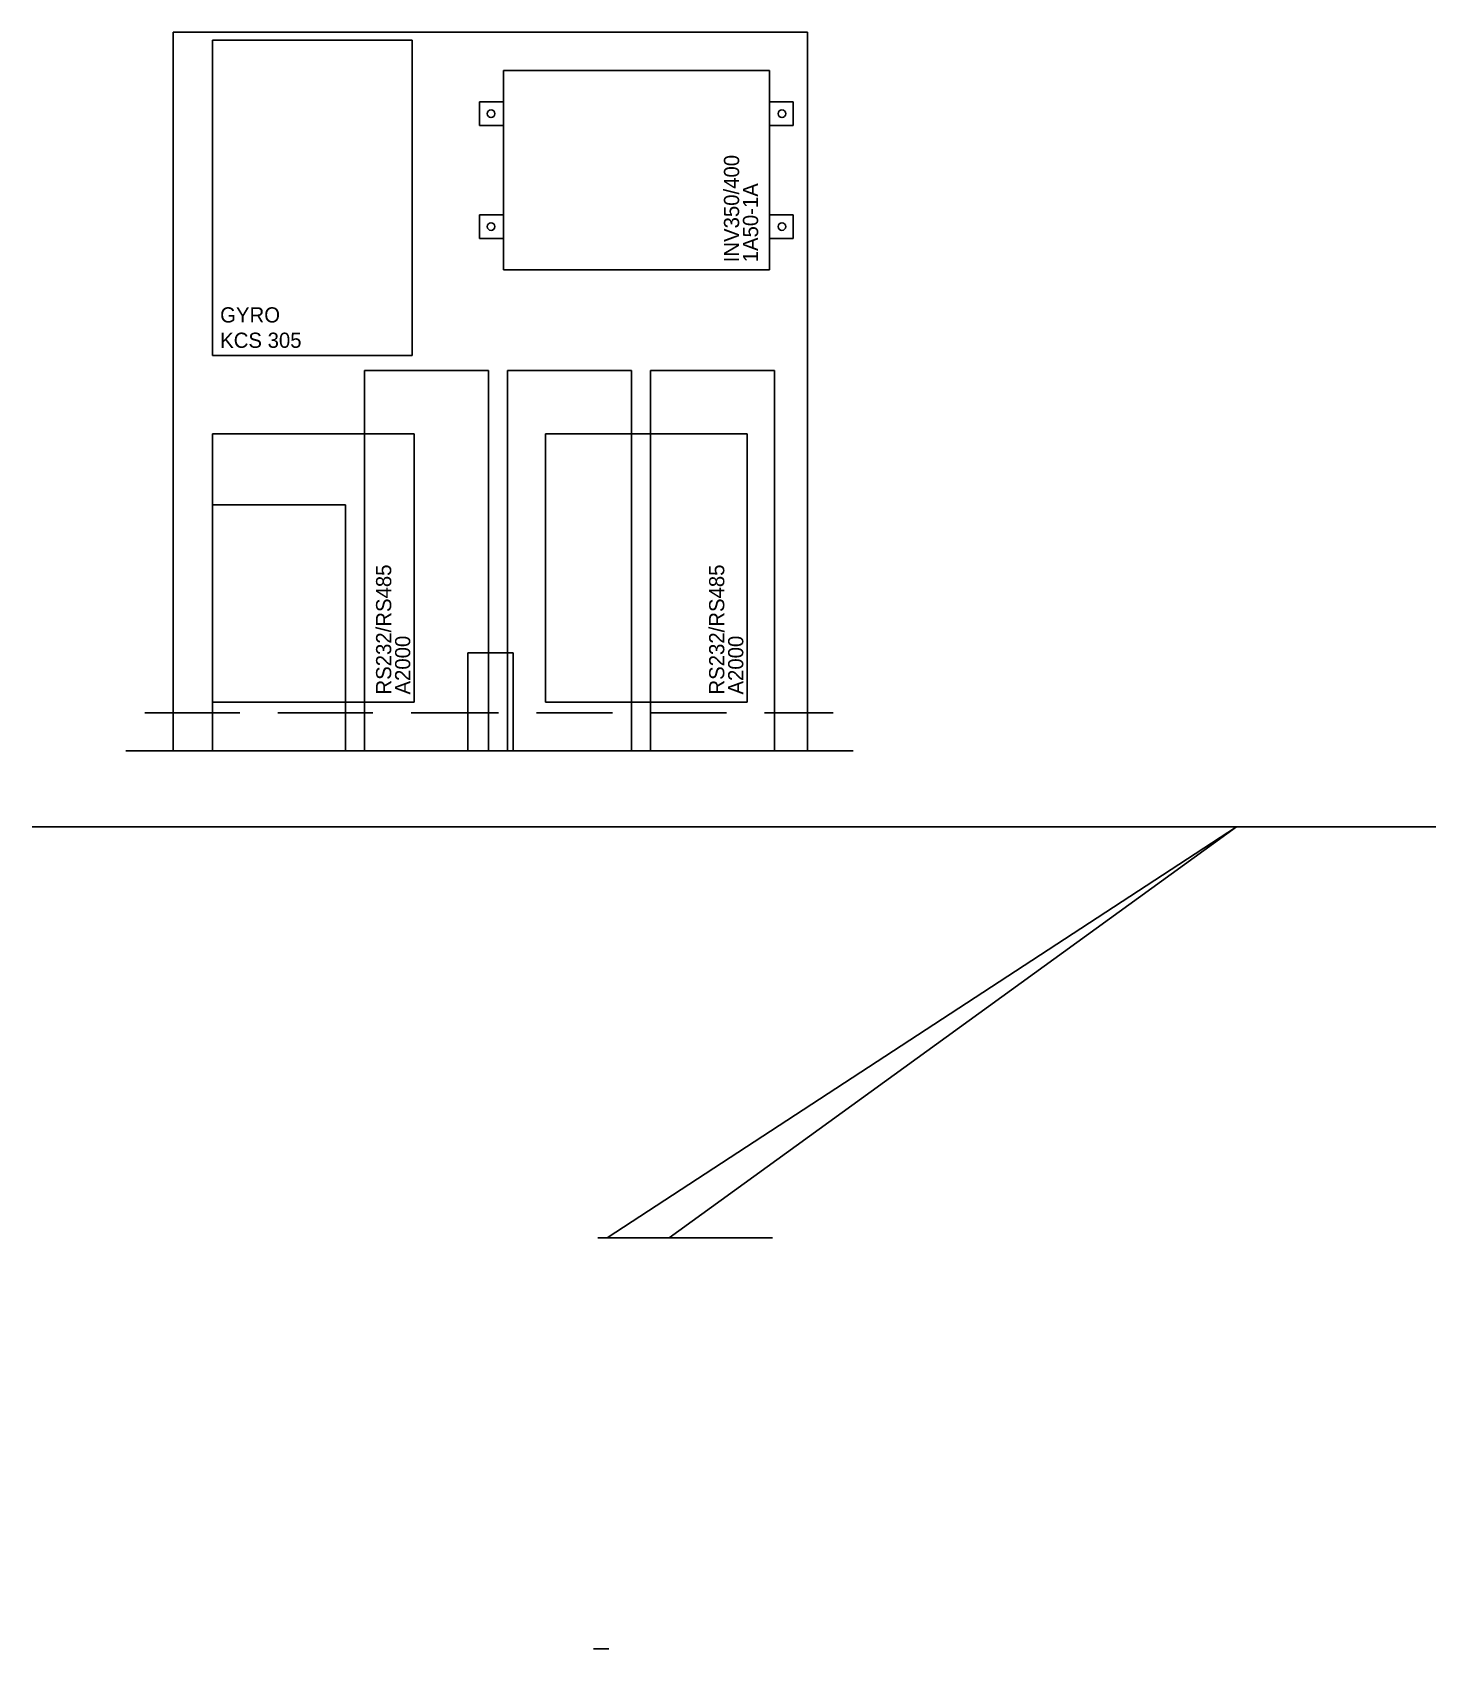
# Model space of a CAD drawing. Extents: x 0 to 36.9, y -21.6 to 20.9.
import ezdxf

# ---------------------------------------------------------------- set-up
doc = ezdxf.new("R2010")
doc.units = 0
doc.header["$MEASUREMENT"] = 0
doc.linetypes.add('HIDDEN', pattern=[0.375, 0.25, -0.125])
doc.layers.get('0').update_dxf_attribs({"linetype": 'CONTINUOUS'})
for name, color, linetype in [('DOTED', 2, 'HIDDEN'), ('ELEM_CZOLOW', 7, 'CONTINUOUS'), ('INSIDE', 1, 'CONTINUOUS'), ('N_WIDOCZNA', 7, 'CONTINUOUS'), ('OPIS', 7, 'CONTINUOUS')]:
    doc.layers.add(name, color=color, linetype=linetype)

# ---------------------------------------------------------------- blocks, each defined once
blk = doc.blocks.new('VHF')
for p, q in [((1.8, 5), (0, 5)), ((0, 5), (0, 0)), ((1.8, 0), (1.8, 5)), ((0, 0), (1.8, 0))]:
    blk.add_line(p, q)
for s, p in [('KTR-908', (1.1, 0.2)), ('VHF', (0.6, 0.2))]:
    blk.add_text(s, height=0.45, rotation=90).set_placement(p)
blk = doc.blocks.new('ADF')
for p, q in [((2, 5), (0, 5)), ((0, 5), (0, 0)), ((2, 0), (2, 5)), ((0, 0), (2, 0))]:
    blk.add_line(p, q)
for s, p in [('KDF-806', (1.1, 0.2)), ('ADF', (0.6, 0.2))]:
    blk.add_text(s, height=0.45, rotation=90).set_placement(p)
blk = doc.blocks.new('ACS')
for p, q in [((2.3, 5), (0, 5)), ((0, 5), (0, 0)), ((2.3, 0), (2.3, 5)), ((0, 0), (2.3, 0))]:
    blk.add_line(p, q)
for s, p in [('KAA-455', (1.1, 0.2)), ('ACS', (0.6, 0.2))]:
    blk.add_text(s, height=0.45, rotation=90).set_placement(p)
blk = doc.blocks.new('DME')
for p, q in [((2.5, 5.3), (0, 5.3)), ((0, 5.3), (0, 0)), ((2.5, 0), (2.5, 5.3)), ((0, 0), (2.5, 0))]:
    blk.add_line(p, q)
for s, p in [('KDM-706', (1.1, 0.2)), ('DME', (0.6, 0.2))]:
    blk.add_text(s, height=0.45, rotation=90).set_placement(p)
blk = doc.blocks.new('SHELF')
for p, q in [((-1.24, 0.5), (-1.24, 0)), ((-1.24, 0.5), (17.85, 0.5)), ((17.888, 0), (17.85, 0.5)), ((-1.24, 0), (17.888, 0))]:
    blk.add_line(p, q)
blk = doc.blocks.new('RACK19')
for p, q in [((23.47, 47.2), (0, 47.2)), ((0, 47.2), (0, 0)), ((23.47, 0), (23.47, 47.2)), ((0, 0), (23.47, 0))]:
    blk.add_line(p, q)
blk = doc.blocks.new('2U')
for p, q in [((0, 3.43), (0, 0)), ((16.69, 3.43), (0, 3.43)), ((16.69, 0), (16.69, 3.43)), ((0, 0), (16.69, 0))]:
    blk.add_line(p, q)
blk = doc.blocks.new('7U')
for p, q in [((0, 12.245), (0, 0)), ((16.69, 12.245), (0, 12.245)), ((16.69, 0), (16.69, 12.245)), ((0, 0), (16.69, 0))]:
    blk.add_line(p, q)
for tag, p in [('NAME', (0.3, 2.2)), ('MODEL', (0.3, 0.8))]:
    blk.add_attdef(tag, p, '', height=0.4)
blk = doc.blocks.new('GPS')
for p, q in [((0, 3), (0, 0)), ((5.705, 3), (0, 3)), ((5.705, 0), (5.705, 3)), ((0, 0), (5.705, 0))]:
    blk.add_line(p, q)
at = {"flags": 10}
blk.add_attdef('NAZ', (0.2, 0.2), '', height=0.4, dxfattribs=at)
blk = doc.blocks.new('3U12TE')
for p, q in [((4.74, 0), (4.74, 5.18)), ((9.48, 0), (9.48, 5.18)), ((11.85, 0), (11.85, 5.18)), ((14.22, 0), (14.22, 5.18))]:
    blk.add_line(p, q)
blk = doc.blocks.new('ACS_CP')
for p, q in [((0, 2.3), (0, 0)), ((5.8, 2.3), (0, 2.3)), ((5.8, 0), (5.8, 2.3)), ((0, 0), (5.8, 0))]:
    blk.add_line(p, q)
for s, p in [('ACS-CP', (0.1, 0.7)), ('KA-119', (0.1, 0.1))]:
    blk.add_text(s, height=0.45).set_placement(p)
blk = doc.blocks.new('PC')
for p, q in [((16.69, 7), (0, 7)), ((0, 7), (0, 0)), ((16.69, 0), (16.69, 7)), ((0, 0), (16.69, 0))]:
    blk.add_line(p, q)
blk = doc.blocks.new('INV')
for p, q in [((0.83, 7.625), (0.83, 7)), ((1.14, 7.625), (0.83, 7.625)), ((1.14, 7.625), (1.45, 7.625)), ((1.45, 7.625), (1.45, 7)), ((3.8, 7.625), (3.8, 7)), ((4.11, 7.625), (3.8, 7.625)), ((4.11, 7.625), (4.42, 7.625)), ((4.42, 7.625), (4.42, 7)), ((0, 7), (5.25, 7)), ((0, 7), (0, 0)), ((5.25, 0), (5.25, 7)), ((5.25, 0), (0, 0)), ((0.83, -0.625), (0.83, 0)), ((1.45, -0.625), (1.45, 0)), ((3.8, -0.625), (3.8, 0)), ((4.42, -0.625), (4.42, 0)), ((1.14, -0.625), (0.83, -0.625)), ((1.14, -0.625), (1.45, -0.625)), ((4.11, -0.625), (3.8, -0.625)), ((4.11, -0.625), (4.42, -0.625))]:
    blk.add_line(p, q)
for centre in [(1.14, 7.325), (4.11, 7.325), (1.14, -0.325), (4.11, -0.325)]:
    blk.add_circle(centre, 0.101)
for tag, p in [('NAME', (0.2, 0.8, 2.675)), ('MODEL', (0.2, 0.3, 2.675))]:
    blk.add_attdef(tag, p, '', height=0.4)
blk = doc.blocks.new('4U')
for p, q in [((16.69, 7), (0, 7)), ((0, 7), (0, 0)), ((16.69, 0), (16.69, 7)), ((0, 0), (16.69, 0))]:
    blk.add_line(p, q)
blk = doc.blocks.new('PL')
for p, q in [((3.26, 10), (0, 10)), ((0, 10), (0, 0)), ((3.26, 0), (3.26, 10)), ((0, 0), (3.26, 0))]:
    blk.add_line(p, q)
at = {"extrusion": (0, -1, -1.84043e-16)}
for tag, p in [('NAME', (0.2, 0.7)), ('MODEL', (0.2, 0.2))]:
    blk.add_attdef(tag, p, '', height=0.4, dxfattribs=at)
blk = doc.blocks.new('DME_CP')
for p, q in [((3.5, 6.47), (0, 6.47)), ((0, 6.47), (0, 0)), ((3.5, 0), (3.5, 6.47)), ((0, 0), (3.5, 0))]:
    blk.add_line(p, q)
at = {"extrusion": (0, -1, -1.60787e-16)}
for s, p in [('DME-CP', (0.2, 0.7)), ('KDI-572', (0.2, 0.2))]:
    blk.add_text(s, height=0.45, dxfattribs=at).set_placement(p)
blk = doc.blocks.new('GYRO_KCS305')
for p, q in [((0, 8.29), (5.25, 8.29)), ((0, 0), (0, 8.29)), ((5.25, 8.29), (5.25, 0)), ((5.25, 0), (0, 0))]:
    blk.add_line(p, q)
for s, p in [('GYRO', (0.2, 0.867, 6.597)), ('KCS 305', (0.2, 0.2, 6.597))]:
    blk.add_text(s, height=0.4).set_placement(p)
blk = doc.blocks.new('A2000')
for p, q in [((0, 5.3), (0, 0)), ((7.06, 5.3), (0, 5.3)), ((7.06, 0), (7.06, 5.3)), ((0, 0), (7.06, 0))]:
    blk.add_line(p, q)
for tag, p in [('NAME', (0.2, 0.6, 1.53)), ('MODEL', (0.2, 0.1, 1.53))]:
    blk.add_attdef(tag, p, '', height=0.4)
blk = doc.blocks.new('GYRO')
for p, q in [((1.2, 2.58), (0, 2.58)), ((0, 2.58), (0, 0)), ((1.2, 0), (1.2, 2.58)), ((0, 0), (1.2, 0))]:
    blk.add_line(p, q)
at = {"extrusion": (0, -1, -1.84043e-16)}
blk.add_text('GYRO', height=0.4, rotation=90, dxfattribs=at).set_placement((1.1, 0.1))
blk = doc.blocks.new('R1S4')
for p, q in [((16.69, 18.9, 0.61), (0, 18.9, 0.61)), ((0, 18.9, 0.61), (0, 0, 0.61)), ((16.69, 0, 0.61), (16.69, 18.9, 0.61)), ((0, 0, 0.61), (16.69, 0, 0.61)), ((0, 0, 0.61), (16.7, 0, 0.61))]:
    blk.add_line(p, q)
at = {"layer": 'DOTED', "extrusion": (0, -1, -2.22045e-16)}
blk.add_line((0, 0, 3.24), (16.69, 0, 3.24), dxfattribs=at)
ref = blk.add_blockref('PL', (5.04, 0, 3.24))
ref.add_attrib('NAME', 'ALT', (5.24, 3.94), dxfattribs={"extrusion": (0, -1, -1.46042e-16), "height": 0.4})
ref.add_attrib('MODEL', '101435', (5.24, 3.44), dxfattribs={"extrusion": (0, -1, -1.46042e-16), "height": 0.4})
ref = blk.add_blockref('PL', (8.8, 0, 3.24))
ref.add_attrib('NAME', 'ADF-RMI', (9, 3.94), dxfattribs={"extrusion": (0, -1, -1.46042e-16), "height": 0.4})
ref.add_attrib('MODEL', 'KNI-582', (9, 3.44), dxfattribs={"extrusion": (0, -1, -1.46042e-16), "height": 0.4})
ref = blk.add_blockref('PL', (12.56, 0, 3.24))
ref.add_attrib('NAME', 'ILS-NI', (12.76, 3.94), dxfattribs={"extrusion": (0, -1, -1.46042e-16), "height": 0.4})
ref.add_attrib('MODEL', 'KI 207', (12.76, 3.44), dxfattribs={"extrusion": (0, -1, -1.46042e-16), "height": 0.4})
for name, p in [('DME_CP', (1.04, 0, 3.26)), ('DME_CP', (1.04, 0, 5.17)), ('GYRO', (7.75, 0, 0.87))]:
    blk.add_blockref(name, p)
at = {"extrusion": (0, -1, -1.84043e-16)}
blk.add_blockref('4U', (0, 0), dxfattribs=at)
at = {"layer": 'INSIDE'}
blk.add_blockref('GYRO_KCS305', (1.04, 10.4, 0.61), dxfattribs=at)
ref = blk.add_blockref('INV', (15.69, 12.65, 0.61), dxfattribs=dict(at, rotation=90))
ref.add_attrib('MODEL', '1A50-1A', (15.39, 12.85, 0.61), dxfattribs={"layer": '0', "height": 0.4, "rotation": 90})
ref.add_attrib('NAME', 'INV350/400', (14.89, 12.85, 0.61), dxfattribs={"layer": '0', "height": 0.4, "rotation": 90})
ref = blk.add_blockref('A2000', (6.34, 1.28, 0.61), dxfattribs=dict(at, rotation=90))
ref.add_attrib('MODEL', 'A2000', (6.24, 1.48, 0.61), dxfattribs={"layer": '0', "height": 0.4, "rotation": 90})
ref.add_attrib('NAME', 'RS232/RS485', (5.74, 1.48, 0.61), dxfattribs={"layer": '0', "height": 0.4, "rotation": 90})
ref = blk.add_blockref('A2000', (15.1, 1.28, 0.61), dxfattribs=dict(at, rotation=90))
ref.add_attrib('MODEL', 'A2000', (15, 1.48, 0.61), dxfattribs={"layer": '0', "height": 0.4, "rotation": 90})
ref.add_attrib('NAME', 'RS232/RS485', (14.5, 1.48, 0.61), dxfattribs={"layer": '0', "height": 0.4, "rotation": 90})
blk = doc.blocks.new('SUBRAC3U')
for p, q in [((16.8, 5.18), (0, 5.18)), ((0, 5.18), (0, 0)), ((16.8, 0), (16.8, 5.18)), ((0, 0), (16.8, 0))]:
    blk.add_line(p, q)
blk = doc.blocks.new('A$C789C0703')
at = {"layer": 'ELEM_CZOLOW'}
for p, q in [((4.6, 1.2, 10.81), (0, 1.2, 10.81)), ((0, 1.2, 10.81), (0, 0, 10.81)), ((4.6, 0, 10.81), (4.6, 1.2, 10.81)), ((0, 0, 10.81), (4.6, 0, 10.81)), ((3.8, 0.4, 10.81), (4.2, 0.4, 10.81)), ((3.8, 0.2, 10.81), (3.8, 0.4, 10.81)), ((4.2, 0.2, 10.81), (3.8, 0.2, 10.81)), ((4.2, 0.4, 10.81), (4.2, 0.2, 10.81))]:
    blk.add_line(p, q, dxfattribs=at)
at = {"layer": 'ELEM_CZOLOW', "elevation": 10.81}
blk.add_lwpolyline([(0.6, 0.6), (4, 0.6)], dxfattribs=at)
blk = doc.blocks.new('A$C269D1F1C')
at = {"layer": 'OPIS'}
blk.add_solid([(0.333, 0, 10.81), (0.625, 0.16, 10.81), (0, 0.958, 10.81)], dxfattribs=at)
blk = doc.blocks.new('A$C507E376A')
at = {"layer": 'OPIS'}
blk.add_solid([(1.008, 0.105, 10.81), (0.92, 0.427, 10.81), (0, 0, 10.81)], dxfattribs=at)
blk = doc.blocks.new('A$C6E5F2F85')
at = {"layer": 'ELEM_CZOLOW'}
blk.add_line((0, 0, 10.81), (0.4, 0.4, 10.81), dxfattribs=at)
blk = doc.blocks.new('A$C35EB6144')
at = {"layer": 'OPIS'}
blk.add_solid([(1.008, 0.105, 10.81), (0.92, 0.427, 10.81), (0, 0, 10.81)], dxfattribs=at)

msp = doc.modelspace()

# ---------------------------------------------------------------- linework, layer by layer
at = {"extrusion": (0, -1, -1.84043e-16)}
msp.add_line((3.7, 0, 25.02), (0, 0, 25.02), dxfattribs=at)
at = {"extrusion": (-1.84043e-16, -1, -2.22045e-16)}
for p, q in [((18.036, 0, 34.942), (20.07, 0, 34.4)), ((20.07, 0, 34.4), (35.97, 0, 34.4)), ((35.97, 0, 34.4), (36.81, 0, 34.4))]:
    msp.add_line(p, q, dxfattribs=at)
for points in [[(13.67, 17.6), (14.27, 17.6), (14.27, 16.6), (13.67, 16.6)], [(13.77, 17.5), (14.17, 17.5), (14.17, 16.7), (13.77, 16.7)]]:
    msp.add_lwpolyline(points, close=True, dxfattribs=at)
msp.add_solid([(17.993, 34.781), (18.079, 35.103), (17.07, 35.2)], dxfattribs=at)
at = {"layer": 'ELEM_CZOLOW', "extrusion": (-1.84043e-16, -1, -2.22045e-16)}
for p, q in [((3.72, 0, 9.6), (3.72, 0, 3.1)), ((4.27, 0, 42.6), (4.07, 0, 42.2)), ((4.07, 0, 42.2), (4.07, 0, 42)), ((4.07, 0, 42), (4.27, 0, 41.6)), ((4.67, 0, 42.6), (4.27, 0, 42.6)), ((4.27, 0, 41.6), (4.67, 0, 41.6)), ((4.899, 0, 10.971), (4.67, 0, 11.2)), ((4.67, 0, 11.2), (4.67, 0, 11.8)), ((4.67, 0, 11.8), (4.925, 0, 11.928)), ((4.67, 0, 41.6), (4.67, 0, 42.6)), ((4.87, 0, 43.138), (4.87, 0, 41.862)), ((4.87, 0, 43.2), (4.87, 0, 43.2)), ((4.925, 0, 41.772), (5.125, 0, 41.672)), ((5.125, 0, 43.328), (4.925, 0, 43.228)), ((5.07, 0, 11.838), (5.07, 0, 11.041)), ((5.27, 0, 41.762), (5.27, 0, 43.238)), ((5.27, 0, 43.4), (5.27, 0, 43.4)), ((9.47, 0, 11.2), (9.47, 0, 11.8)), ((9.699, 0, 10.971), (9.47, 0, 11.2)), ((9.47, 0, 11.8), (9.725, 0, 11.928)), ((9.87, 0, 11.838), (9.87, 0, 11.041)), ((14.87, 0, 11.838), (14.87, 0, 11.041)), ((19.47, 0, 21), (14.87, 0, 21)), ((14.87, 0, 21), (14.87, 0, 19.8)), ((14.87, 0, 19.8), (19.47, 0, 19.8)), ((15.27, 0, 11.8), (15.015, 0, 11.928)), ((15.041, 0, 10.971), (15.27, 0, 11.2)), ((15.27, 0, 11.2), (15.27, 0, 11.8)), ((16.67, 0, 43), (17.07, 0, 43.4)), ((17.27, 0, 11.838), (17.27, 0, 11.041)), ((17.67, 0, 11.8), (17.415, 0, 11.928)), ((17.441, 0, 10.971), (17.67, 0, 11.2)), ((17.47, 0, 43), (17.87, 0, 43.4)), ((17.67, 0, 11.2), (17.67, 0, 11.8)), ((18.27, 0, 43), (18.67, 0, 43.4)), ((19.07, 0, 20), (18.67, 0, 20)), ((18.67, 0, 20), (18.67, 0, 20.2)), ((18.67, 0, 20.2), (19.07, 0, 20.2)), ((18.87, 0, 10.762), (18.87, 0, 12.238)), ((18.87, 0, 12.4), (18.87, 0, 12.4)), ((18.87, 0, 23), (18.87, 0, 23.6)), ((19.099, 0, 22.771), (18.87, 0, 23)), ((18.87, 0, 23.6), (19.125, 0, 23.728)), ((19.215, 0, 10.772), (19.015, 0, 10.672)), ((19.015, 0, 12.328), (19.215, 0, 12.228)), ((19.07, 0, 20.2), (19.07, 0, 20)), ((19.07, 0, 43), (19.47, 0, 43.4)), ((19.27, 0, 12.2), (19.27, 0, 12.2)), ((19.27, 0, 12.138), (19.27, 0, 10.862)), ((19.27, 0, 23.638), (19.27, 0, 22.841)), ((19.47, 0, 19.8), (19.47, 0, 21)), ((19.87, 0, 11.838), (19.87, 0, 11.041)), ((19.87, 0, 43), (20.27, 0, 43.4)), ((20.27, 0, 11.8), (20.015, 0, 11.928)), ((20.041, 0, 10.971), (20.27, 0, 11.2)), ((20.27, 0, 11.2), (20.27, 0, 11.8)), ((20.37, 0, 9.6), (20.37, 0, 3.1))]:
    msp.add_line(p, q, dxfattribs=at)
for points in [[(4.67, 23.546), (4.47, 23.2), (4.67, 22.854), (5.07, 22.854), (5.27, 23.2), (5.07, 23.546)], [(5.67, 23.546), (5.47, 23.2), (5.67, 22.854), (6.07, 22.854), (6.27, 23.2), (6.07, 23.546)], [(7.07, 23.546), (6.87, 23.2), (7.07, 22.854), (7.47, 22.854), (7.67, 23.2), (7.47, 23.546)], [(8.07, 23.546), (7.87, 23.2), (8.07, 22.854), (8.47, 22.854), (8.67, 23.2), (8.47, 23.546)], [(11.87, 44.2), (11.87, 42.1), (12.37, 41.6), (14.47, 41.6), (14.47, 43.7), (13.97, 44.2)], [(13.87, 23.546), (13.67, 23.2), (13.87, 22.854), (14.27, 22.854), (14.47, 23.2), (14.27, 23.546)], [(14.87, 23.546), (14.67, 23.2), (14.87, 22.854), (15.27, 22.854), (15.47, 23.2), (15.27, 23.546)], [(16.27, 23.546), (16.07, 23.2), (16.27, 22.854), (16.67, 22.854), (16.87, 23.2), (16.67, 23.546)], [(17.27, 23.546), (17.07, 23.2), (17.27, 22.854), (17.67, 22.854), (17.87, 23.2), (17.67, 23.546)], [(17.72, 24.46), (17.57, 24.2), (17.72, 23.94), (18.02, 23.94), (18.17, 24.2), (18.02, 24.46)], [(18.92, 43.26), (18.77, 43), (18.92, 42.74), (19.22, 42.74), (19.37, 43), (19.22, 43.26)], [(19.72, 43.26), (19.57, 43), (19.72, 42.74), (20.02, 42.74), (20.17, 43), (20.02, 43.26)]]:
    msp.add_lwpolyline(points, close=True, dxfattribs=at)
for points in [[(5.47, 38.9), (5.47, 32.1, 0.414214), (5.97, 31.6), (14.37, 31.6, 0.414214), (14.87, 32.1), (14.87, 38.9, 0.414214), (14.37, 39.4), (5.97, 39.4, 0.414214)], [(16.47, 39.1), (16.47, 31.7, 0.414214), (16.77, 31.4), (17.97, 31.4, 0.414214), (18.27, 31.7), (18.27, 39.1, 0.414214), (17.97, 39.4), (16.77, 39.4, 0.414214)]]:
    msp.add_lwpolyline(points, format="xyb", close=True, dxfattribs=at)
msp.add_lwpolyline([(15.47, 20.4), (18.87, 20.4)], dxfattribs=at)
for centre, radius in [((4.87, 23.2), 0.3), ((5.47, 13.8), 0.1), ((5.47, 13.2), 0.1), ((5.87, 13.6), 0.3), ((5.87, 23.2), 0.3), ((6.27, 13.8), 0.1), ((6.27, 13.2), 0.1), ((7.27, 23.2), 0.3), ((8.27, 23.2), 0.3), ((10.27, 13.2), 0.1), ((10.27, 13.8), 0.1), ((10.67, 13.6), 0.3), ((11.07, 13.2), 0.1), ((11.07, 13.8), 0.1), ((11.47, 41.4), 0.3), ((14.07, 23.2), 0.3), ((14.07, 24.2), 0.2), ((14.47, 24.2), 0.1), ((15.37, 43), 0.849), ((15.07, 23.2), 0.3), ((15.07, 24.2), 0.2), ((16.07, 24.2), 0.2), ((16.47, 23.2), 0.3), ((16.67, 43), 0.3), ((16.67, 43), 0.2), ((16.67, 41.6), 0.2), ((16.87, 35.6), 0.2), ((17.47, 23.2), 0.3), ((17.47, 43), 0.3), ((17.47, 41.6), 0.2), ((17.47, 43), 0.2), ((17.87, 24.2), 0.2), ((18.27, 43), 0.3), ((18.27, 41.6), 0.2), ((18.27, 43), 0.2), ((19.07, 43), 0.2), ((19.07, 41.6), 0.2), ((19.87, 43.8), 0.3), ((19.87, 43), 0.2), ((19.87, 41.6), 0.2)]:
    msp.add_circle(centre, radius, dxfattribs=at)
for centre, start, end in [((4.97, 41.862), 180, 243.4349), ((4.97, 43.138), 116.5651, 180), ((4.97, 11.041), 225, 0), ((4.97, 11.838), 0, 116.5651), ((5.17, 41.762), 243.4349, 0), ((5.17, 43.238), 0, 116.5651), ((9.77, 11.041), 225, 0), ((9.77, 11.838), 0, 116.5651), ((14.97, 11.041), 180, 315), ((14.97, 11.838), 63.4349, 180), ((17.37, 11.041), 180, 315), ((17.37, 11.838), 63.4349, 180), ((18.97, 12.238), 63.4349, 180), ((18.97, 10.762), 180, 296.5651), ((19.17, 22.841), 225, 0), ((19.17, 23.638), 0, 116.5651), ((19.17, 12.138), 0, 63.4349), ((19.17, 10.862), 296.5651, 0), ((19.97, 11.838), 63.4349, 180), ((19.97, 11.041), 180, 315)]:
    msp.add_arc(centre, 0.1, start, end, dxfattribs=at)
at = {"layer": 'OPIS', "extrusion": (-1.84043e-16, -1, -2.22045e-16)}
for p, q in [((4.593, 0, 43.592), (5.47, 0, 50.7)), ((5.022, 0, 10.012), (5.87, 0, 4.5)), ((5.38, 0, 44.394), (5.97, 0, 49.7)), ((5.47, 0, 50.7), (31.77, 0, 50.7)), ((5.554, 0, 24.329), (10.97, 0, 30.1)), ((5.87, 0, 4.5), (31.67, 0, 4.5)), ((5.899, 0, 12.208), (6.77, 0, 5.5)), ((5.97, 0, 49.7), (31.77, 0, 49.7)), ((6.557, 0, 24.327), (11.07, 0, 29.1)), ((6.77, 0, 5.5), (31.67, 0, 5.5)), ((7.949, 0, 24.234), (10.97, 0, 27.5)), ((9.038, 0, 24.345), (10.97, 0, 26.5)), ((9.805, 0, 9.909), (10.27, 0, 6.5)), ((10.27, 0, 6.5), (31.67, 0, 6.5)), ((10.77, 0, 13.9), (11.77, 0, 14.2)), ((10.97, 0, 26.5), (35.97, 0, 26.5)), ((10.97, 0, 27.5), (10.97, 0, 27.5)), ((10.97, 0, 27.5), (35.97, 0, 27.5)), ((10.97, 0, 30.1), (35.97, 0, 30.1)), ((11.07, 0, 29.1), (11.07, 0, 29.1)), ((11.07, 0, 29.1), (35.97, 0, 29.1)), ((11.77, 0, 14.2), (31.47, 0, 14.2)), ((11.841, 0, 40.218), (13.77, 0, 36.6)), ((13.77, 0, 36.6), (31.67, 0, 36.6)), ((14.642, 0, 21.918), (16.47, 0, 18.5)), ((15.058, 0, 9.904), (15.27, 0, 7.5)), ((15.07, 0, 24.5), (15.87, 0, 24.7)), ((15.117, -10.81, 15.5), (31.67, 0, 15.5)), ((15.27, 0, 7.5), (31.67, 0, 7.5)), ((15.549, 0, 21.922), (16.87, 0, 19.5)), ((15.87, 0, 24.7), (31.57, 0, 24.7)), ((16.47, 0, 18.5), (31.67, 0, 18.5)), ((16.744, 0, 44.297), (17.07, 0, 48.7)), ((16.75, -10.81, 16.396), (31.67, 0, 16.4)), ((16.77, 0, 22.8), (17.67, 0, 21.6)), ((16.87, 0, 19.5), (31.67, 0, 19.5)), ((17.07, 0, 48.7), (31.77, 0, 48.7)), ((17.326, 0, 40.545), (19.97, 0, 37.5)), ((17.559, 0, 44.296), (17.87, 0, 47.8)), ((17.589, 0, 10.007), (17.77, 0, 8.5)), ((17.67, 0, 21.6), (24.47, 0, 21.6)), ((17.77, 0, 8.5), (31.67, 0, 8.5)), ((17.87, 0, 47.8), (31.77, 0, 47.8)), ((18.138, 0, 40.655), (20.07, 0, 38.5)), ((18.327, 0, 44.298), (18.47, 0, 46.8)), ((18.47, 0, 46.8), (31.77, 0, 46.8)), ((18.649, 0, 22.594), (21.47, 0, 22)), ((18.937, 0, 40.655), (19.97, 0, 39.5)), ((19.07, 0, 44.3), (19.07, 0, 45.7)), ((19.07, 0, 45.7), (31.77, 0, 45.7)), ((19.07, 0, 41.5), (20.07, 0, 40.5)), ((19.27, 0, 24.1), (24.47, 0, 24.1)), ((19.77, 0, 44.1), (19.87, 0, 44.9)), ((19.87, 0, 44.9), (31.77, 0, 44.9)), ((19.97, 0, 41.6), (21.77, 0, 42)), ((19.97, 0, 39.5), (31.77, 0, 39.5)), ((19.97, 0, 37.5), (31.67, 0, 37.5)), ((20.07, 0, 40.5), (31.77, 0, 40.5)), ((20.07, 0, 38.5), (31.57, 0, 38.5)), ((20.234, 0, 12.466), (22.17, 0, 13)), ((20.27, 0, 11.7), (22.17, 0, 12)), ((20.358, 0, 17.744), (20.981, 0, 17.499)), ((20.37, 0, 23), (24.47, 0, 23)), ((20.981, 0, 17.499), (31.67, 0, 17.5)), ((21.17, 0, 43), (31.77, 0, 43)), ((21.47, 0, 22), (24.47, 0, 22)), ((21.77, 0, 42), (21.77, 0, 42)), ((21.77, 0, 42), (31.77, 0, 42)), ((22.17, 0, 13), (31.67, 0, 13)), ((22.17, 0, 12), (31.67, 0, 12)), ((24.47, 0, 24.1), (24.97, 0, 23.5)), ((24.47, 0, 23), (24.97, 0, 22.5)), ((24.47, 0, 22), (24.97, 0, 21.5)), ((24.47, 0, 21.6), (24.87, 0, 20.5)), ((24.87, 0, 20.5), (31.67, 0, 20.5)), ((24.97, 0, 23.5), (31.57, 0, 23.5)), ((24.97, 0, 22.5), (31.57, 0, 22.5)), ((24.97, 0, 21.5), (31.57, 0, 21.5)), ((31.47, 0, 14.2), (32.235, 0, 14.2)), ((31.57, 0, 38.5), (32.26, 0, 38.5)), ((31.57, 0, 24.7), (32.26, 0, 24.7)), ((31.57, 0, 23.5), (31.57, 0, 23.5)), ((31.57, 0, 23.5), (32.26, 0, 23.5)), ((31.57, 0, 22.5), (32.26, 0, 22.5)), ((31.57, 0, 21.5), (32.26, 0, 21.5)), ((31.67, 0, 37.5), (32.36, 0, 37.5)), ((31.67, 0, 36.6), (32.36, 0, 36.6)), ((31.67, 0, 20.5), (32.36, 0, 20.5)), ((31.67, 0, 19.5), (32.435, 0, 19.5)), ((31.67, 0, 18.5), (32.36, 0, 18.5)), ((31.67, 0, 17.5), (31.67, 0, 17.5)), ((31.67, 0, 17.5), (32.51, 0, 17.5)), ((31.67, 0, 16.4), (32.51, 0, 16.4)), ((31.67, 0, 15.5), (32.51, 0, 15.5)), ((31.67, 0, 13), (32.36, 0, 13)), ((31.67, 0, 12), (32.51, 0, 12)), ((31.67, 0, 8.5), (32.51, 0, 8.5)), ((31.67, 0, 7.5), (32.51, 0, 7.5)), ((31.67, 0, 6.5), (32.51, 0, 6.5)), ((31.67, 0, 5.5), (32.51, 0, 5.5)), ((31.67, 0, 4.5), (32.51, 0, 4.5)), ((31.77, 0, 50.7), (32.01, 0, 50.7)), ((31.77, 0, 49.7), (32.16, 0, 49.7)), ((31.77, 0, 48.7), (32.16, 0, 48.7)), ((31.77, 0, 47.8), (32.16, 0, 47.8)), ((31.77, 0, 46.8), (32.16, 0, 46.8)), ((31.77, 0, 45.7), (32.16, 0, 45.7)), ((31.77, 0, 44.9), (32.16, 0, 44.9)), ((31.77, 0, 43), (32.16, 0, 43)), ((31.77, 0, 42), (31.77, 0, 42)), ((31.77, 0, 42), (32.16, 0, 42)), ((31.77, 0, 40.5), (32.385, 0, 40.5)), ((31.77, 0, 39.5), (32.31, 0, 39.5)), ((35.97, 0, 26.5), (36.81, 0, 26.5)), ((35.97, 0, 27.5), (36.07, 0, 27.5)), ((35.97, 0, 29.1), (35.97, 0, 29.1)), ((35.97, 0, 29.1), (36.81, 0, 29.1)), ((35.97, 0, 30.1), (36.81, 0, 30.1)), ((36.07, 0, 27.5), (36.91, 0, 27.5)), ((15.527, -10.81, 18.905), (16.75, -10.81, 16.396)), ((14.761, -21.62, 16.115), (15.163, -21.62, 15.523))]:
    msp.add_line(p, q, dxfattribs=at)
for points in [[(4.758, 43.572), (4.427, 43.613), (4.47, 42.6)], [(4.857, 9.986), (5.187, 10.037), (4.87, 11)], [(5.676, 24.215), (5.433, 24.443), (4.87, 23.6)], [(5.546, 44.375), (5.215, 44.412), (5.27, 43.4)], [(5.734, 12.187), (6.064, 12.23), (5.77, 13.2)], [(6.678, 24.212), (6.436, 24.441), (5.87, 23.6)], [(8.071, 24.121), (7.827, 24.347), (7.27, 23.5)], [(9.162, 24.233), (8.913, 24.456), (8.37, 23.6)], [(9.64, 9.887), (9.97, 9.932), (9.67, 10.9)], [(11.694, 40.139), (11.988, 40.296), (11.37, 41.1)], [(14.495, 21.84), (14.789, 21.997), (14.17, 22.8)], [(14.892, 9.889), (15.224, 9.919), (14.97, 10.9)], [(15.403, 21.842), (15.695, 22.002), (15.07, 22.8)], [(16.91, 44.285), (16.578, 44.31), (16.67, 43.3)], [(17.2, 40.436), (17.452, 40.654), (16.67, 41.3)], [(17.725, 44.281), (17.393, 44.311), (17.47, 43.3)], [(17.424, 9.987), (17.755, 10.027), (17.47, 11)], [(18.013, 40.544), (18.262, 40.767), (17.47, 41.4)], [(18.614, 22.431), (18.683, 22.757), (17.67, 22.8)], [(18.493, 44.289), (18.161, 44.308), (18.27, 43.3)], [(18.813, 40.544), (19.061, 40.766), (18.27, 41.4)], [(19.27, 23.933), (19.27, 24.267), (18.27, 24.1)], [(19.237, 44.3), (18.903, 44.3), (19.07, 43.3)], [(20.278, 12.305), (20.19, 12.627), (19.27, 12.2)], [(20.37, 22.833), (20.37, 23.167), (19.37, 23)], [(20.275, 17.6), (20.441, 17.889), (19.49, 18.24)], [(21.17, 42.833), (21.17, 43.167), (20.17, 43)], [(15.35, 18.84, 10.81), (15.644, 18.997, 10.81), (15.025, 19.8, 10.81)], [(14.614, 16.036, 21.62), (14.908, 16.194, 21.62), (14.289, 16.997, 21.62)]]:
    msp.add_solid(points, dxfattribs=at)

# ---------------------------------------------------------------- block references
msp.add_blockref('R1S4', (3.7, 2, 21.78))
at = {"extrusion": (0, -1, -1.84043e-16)}
for name, p in [('SHELF', (3.7, 2.6, -2)), ('2U', (3.7, 41.025, -2)), ('SUBRAC3U', (3.7, 9.6, -2)), ('ACS_CP', (5.6, 41.91, -2)), ('3U12TE', (3.7, 9.6, -2)), ('RACK19', (0, 0))]:
    msp.add_blockref(name, p, dxfattribs=at)
ref = msp.add_blockref('7U', (3.7, 28.78, -2), dxfattribs=at)
ref.add_attrib('MODEL', '1006R', (4, 29.58, -2), dxfattribs={"extrusion": (0, -1, -1.84043e-16), "height": 0.4})
ref.add_attrib('NAME', 'CRT DISPLAY', (4, 30.98, -2), dxfattribs={"extrusion": (0, -1, -1.84043e-16), "height": 0.4})
at = {"extrusion": (0, -1, -2.22045e-16)}
msp.add_blockref('PC', (3.7, 14.78, -2), dxfattribs=at)
at = {"extrusion": (-1.84043e-16, -1, -2.22045e-16)}
for name, p in [('A$C507E376A', (10.809, 13.911)), ('A$C789C0703', (14.87, 18)), ('A$C507E376A', (15.077, 24.45)), ('A$C269D1F1C', (16.768, 21.984)), ('A$C6E5F2F85', (17.854, 24.222)), ('A$C35EB6144', (20.126, 41.601)), ('A$C35EB6144', (20.29, 11.713))]:
    msp.add_blockref(name, p, dxfattribs=at)
at = {"layer": 'ELEM_CZOLOW', "extrusion": (0, -1, -1.84043e-16)}
msp.add_blockref('GPS', (23.57, 31), dxfattribs=at)
at = {"layer": 'N_WIDOCZNA', "extrusion": (0, -1, -1.84043e-16)}
for name, p in [('DME', (2.96, 3.1, -3)), ('DME', (6.46, 3.1, -3)), ('ACS', (9.96, 3.1, -3)), ('ADF', (13.26, 3.1, -3)), ('ADF', (16.26, 3.1, -3)), ('VHF', (19.26, 3.1, -3))]:
    msp.add_blockref(name, p, dxfattribs=at)

# ---------------------------------------------------------------- texts
at = {"extrusion": (0, -1, -1.84043e-16)}
for s, p in [('DME-CL', (4.3, 9.7, -2)), ('DME-CL', (9.07, 9.7, -2)), ('ADF-CL', (13.88, 9.7, -2)), ('ADF-CL', (16.31, 9.7, -2)), ('VHF-CL', (18.54, 9.7, -2))]:
    msp.add_text(s, height=0.45, rotation=90, dxfattribs=at).set_placement(p)
for s, height, p in [('Computer', 0.45, (4.7, 16.53, -2)), ('FTSA PC', 0.45, (4.7, 15.78, -2)), ('RACK 19" 312-292', 0.4, (0.2, 0.2))]:
    msp.add_text(s, height=height, dxfattribs=at).set_placement(p)
at = {"extrusion": (-1.84043e-16, -1, -2.22045e-16)}
msp.add_text('37', height=0.45, rotation=360, dxfattribs=at).set_placement((36.06, 34.625))
msp.add_text('1', height=0.3, dxfattribs=at).set_placement((13.922, 16.763, 10.81))
at = {"extrusion": (-1.84043e-16, -1, -2.22045e-16), "insert": (13.883, 0, 17.472), "char_height": 0.3, "width": 0.3, "attachment_point": 1, "text_direction": (1, 0, 0)}
msp.add_mtext('0', dxfattribs=at)
at = {"layer": 'ELEM_CZOLOW', "extrusion": (-1.84043e-16, -1, -2.22045e-16)}
for s, height, p in [('598', 0.4, (12.07, 42.533)), ('KFS', 0.4, (12.07, 43.2)), ('CLOCK', 0.3, (14.67, 42.8))]:
    msp.add_text(s, height=height, dxfattribs=at).set_placement(p)
at = {"layer": 'OPIS', "extrusion": (-1.84043e-16, -1, -2.22045e-16)}
for s, p in [('29', (31.56, 14.425)), ('12', (31.66, 38.725)), ('15', (31.66, 24.925)), ('16', (31.66, 23.725)), ('17', (31.66, 22.725)), ('18', (31.66, 21.725)), ('30', (31.76, 13.225)), ('31', (31.76, 12.225)), ('32', (31.76, 8.725)), ('33', (31.76, 7.725)), ('34', (31.76, 6.725)), ('35', (31.76, 5.725)), ('36', (31.76, 4.725)), ('20', (31.76, 19.725)), ('21', (31.76, 18.725)), ('22', (31.76, 17.725)), ('23', (31.76, 16.625)), ('24', (31.76, 15.725)), ('13', (31.76, 37.725)), ('14', (31.76, 36.825)), ('19', (31.76, 20.725)), ('4', (31.86, 48.025)), ('3', (31.86, 48.925)), ('5', (31.86, 47.025)), ('8', (31.86, 43.225)), ('9', (31.86, 42.225)), ('2', (31.86, 49.925)), ('6', (31.86, 45.925)), ('7', (31.86, 45.125)), ('1', (31.86, 50.925)), ('10', (31.86, 40.725)), ('11', (31.86, 39.725)), ('25', (36.06, 26.725)), ('27', (36.06, 29.325)), ('26', (36.16, 27.725))]:
    msp.add_text(s, height=0.45, dxfattribs=at).set_placement(p)
msp.add_text('28', height=0.45, rotation=360, dxfattribs=at).set_placement((36.06, 30.325))

doc.saveas('drawing.dxf')
